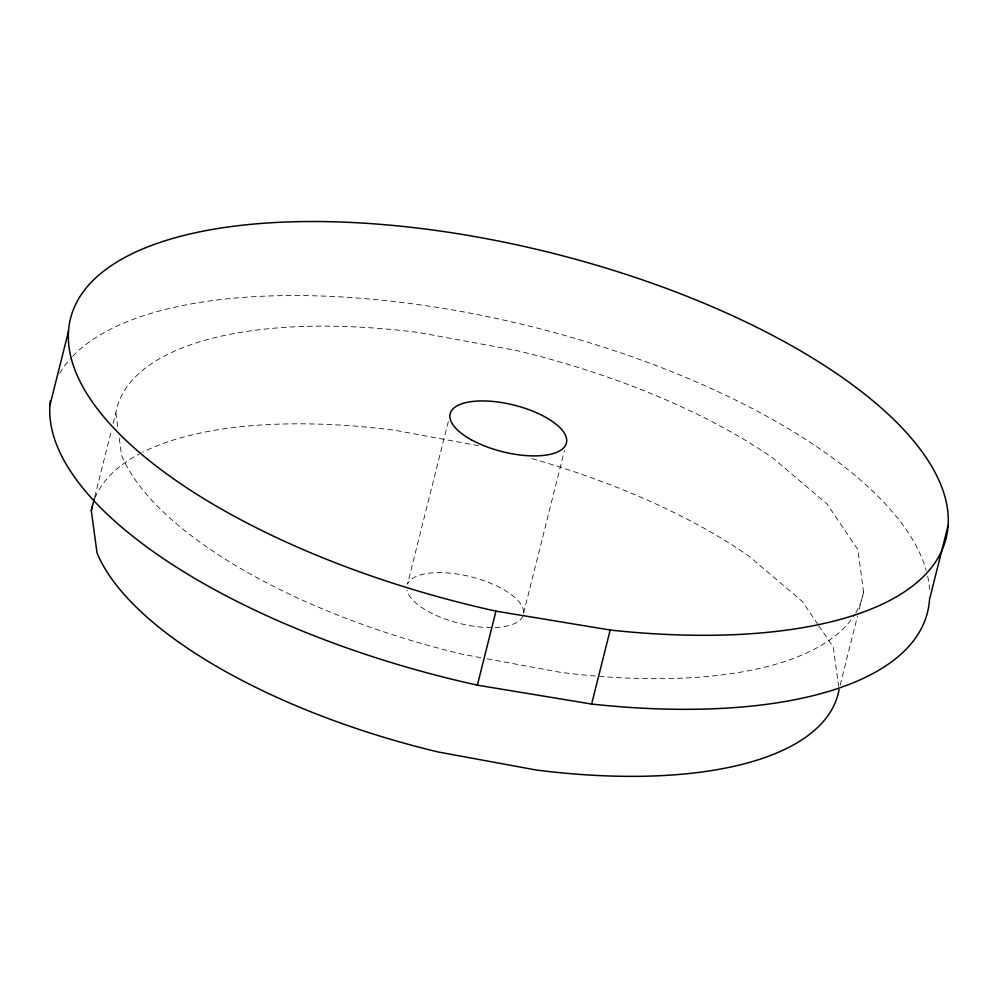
<?xml version="1.0" encoding="UTF-8"?>
<svg xmlns="http://www.w3.org/2000/svg" width="998" height="998" viewBox="0 0 998 998"><rect width="100%" height="100%" fill="white"/><g stroke="black" fill="none" stroke-linecap="round" stroke-linejoin="round"><path stroke-width="0.75" stroke-dasharray="4.99 3.74" d="M94.698 497.091L111.676 429.477M113.186 423.476L115.83 412.96A384.554 153.954 14.1 0 1 419.098 332.571L516.777 350.56A384.554 153.954 14.1 0 1 773.225 458.307L827.03 503.99L857.843 549.561L863.582 591.914L857.918 614.444M448.339 421.455L407.496 584.08A59.955 24.002 14.1 0 1 471.53 576.931A59.955 24.002 14.1 0 1 523.526 613.67M523.613 613.071L564.469 450.435M840.179 685.052L857.544 615.953M478.553 445.682L394.559 430.225A384.554 153.954 14.1 0 0 142.627 452.269M480.886 657.67L462.623 654.314A384.554 153.954 14.1 0 1 121.556 455.313L119.012 436.463M486.974 658.792L560.315 672.29A384.554 153.954 14.1 0 0 854.899 614.319M817.911 624.424L802.504 601.644L748.687 555.961A384.554 153.954 14.1 0 0 529.639 457.957M818.772 625.684L833.318 647.203L838.657 686.624M115.83 412.96L118.013 429.115M59.768 373.277A451.37 180.7 14.1 0 1 71.669 357.321M72.629 356.311A451.37 180.7 14.1 0 1 533.182 327.045A451.37 180.7 14.1 0 1 926.194 570.27M927.691 576.283A451.37 180.7 14.1 0 1 929.537 589.544M863.582 591.914A384.554 153.954 14.1 0 1 855.698 612.997M95.072 497.74A384.554 153.954 14.1 0 1 141.155 453.005M522.865 616.09A59.955 24.002 14.1 0 1 463.396 624.324A59.955 24.002 14.1 0 1 407.022 590.417"/><path stroke-width="1.5" d="M49.9 405.4L68.488 331.373M839.056 689.568A384.554 153.954 14.1 0 1 535.789 769.945L438.097 751.968A384.554 153.954 14.1 0 1 97.031 552.967L91.305 510.602L94.323 498.588M477.368 685.164L495.956 611.15A451.37 180.7 14.1 0 1 114.92 263.247A451.37 180.7 14.1 0 1 853.14 385.29A451.37 180.7 14.1 0 1 610.202 630.037L591.614 704.052L477.368 685.164A451.37 180.7 14.1 0 1 50.349 400.834M948.1 525.447L929.512 599.474A451.37 180.7 14.1 0 1 591.614 704.052M495.956 611.15L610.202 630.037M91.305 510.602A384.554 153.954 14.1 0 1 92.24 506.26M471.33 439.769A59.955 24.002 14.1 0 0 565.978 444.409A59.955 24.002 14.1 0 0 487.585 401.059A59.955 24.002 14.1 0 0 471.33 439.769"/></g></svg>
